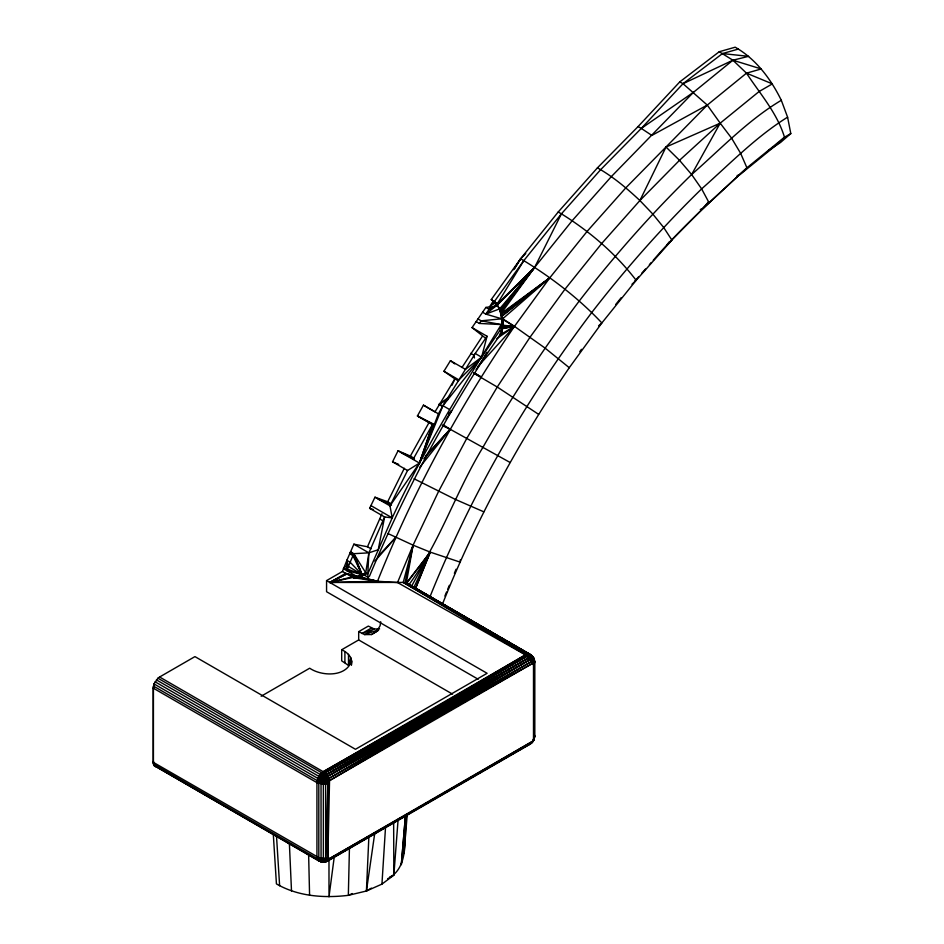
<?xml version="1.0" encoding="UTF-8"?>
<svg xmlns="http://www.w3.org/2000/svg" width="944" height="944" viewBox="0 0 944 944"><rect width="100%" height="100%" fill="white"/><g stroke="black" fill="none" stroke-linecap="round" stroke-linejoin="round"><path stroke-width="1.42" d="M533.218 740.875L329.539 858.592C328.536 861.978 324.004 862.32 321.066 861.86L321.031 778.965L323.355 776.617L530.186 659.526L533.218 662.688L533.502 664.765C537.207 660.47 531.024 651.325 525.643 654.747L325.007 772.747L323.355 774.422L323.355 862.167L327.887 860.963L530.186 744.167L533.926 740.061L534.693 736.32L534.693 662.157L533.926 658.416L532.062 655.832L406.321 583.121L403.218 582.424L329.775 582.46L345.646 573.338L359.652 577.114L364.738 574.872L329.775 582.46L346.672 573.881L353.386 577.704L377.517 581.256L397.53 582.531L527.307 655.95L530.186 659.526L531.838 663.809L533.502 664.765L533.502 738.928L532.794 741.807L528.852 744.58L532.074 742.621L533.926 740.061L534.693 736.32L534.422 734.939L534.174 738.857L531.189 743.164M404.079 582.92L525.643 654.747L321.668 772.747L317.762 778.458L316.936 782.635L316.936 856.798L317.762 860.019L323.355 862.167L325.007 861.211M534.422 660.776L534.41 737.665L532.074 742.621L326.553 861.376L323.355 862.037L318.812 860.952L154.025 765.49L153.199 762.268L153.199 688.105L154.014 683.928L157.931 678.217L159.607 677.001L325.007 772.747L327.887 776.322L327.887 860.963M491.258 299.555L496.426 303.201L491.258 299.555L520.604 258.786L558.211 211.987L597.446 167.831L638.085 126.567L679.81 81.857L719.245 51.731L735.187 47.2C756.026 59.071 770.894 79.084 781.313 100.288C747.908 120.195 720.744 149.046 691.633 174.522C651.195 213.969 613.765 256.367 579.215 301.065C543.921 347.722 511.754 396.669 482.821 447.515C455.822 491.918 439.939 542.304 409.165 584.419L530.162 654.298L532.829 656.694L532.794 659.396L531.212 661.661L329.539 780.605L327.875 783.485L325.621 861.848L531.838 741.795L531.212 743.211L329.539 858.592L323.355 860.574L317.16 858.58L153.424 764.05L153.447 761.135M154.014 683.928L154.002 686.843L154.014 683.928L318.824 778.953L323.355 784.181L327.875 783.485M154.025 765.49L154.061 762.551L154.025 765.49L320.122 861.376L321.066 861.86L317.16 858.58L318.824 857.636L323.355 858.332L327.863 857.648L329.539 858.592L325.621 861.848M321.668 861.223L323.355 862.037L318.812 860.952L318.812 776.322L155.076 681.792M153.424 764.05L153.424 686.064L317.16 780.594L318.824 778.953L321.031 778.965L320.122 774.41L156.385 679.881M487.21 352.572L483.682 358.862C439.149 427.726 400.929 500.556 369.458 576.277L368.018 577.268L367.771 573.952L365.729 572.784L361.989 574.554L346.708 568.831L346.873 560.323L353.882 544.181L367.487 546.765L371.075 548.83M318.812 776.322L327.887 776.322L329.539 780.605L327.863 857.648L323.332 861.648L321.031 861.388L323.355 860.574M349.433 848.278L348.336 895.337C324.028 898.287 297.974 896.422 276.427 883.891L273.288 834.048M325.692 858.167L325.621 776.582L326.553 774.41L527.307 655.95L529.454 655.431L531.46 656.469L534.174 659.585L534.693 662.157L531.201 655.278L409.165 584.419M442.146 604.903C475.292 521.312 518.48 441.875 569.279 367.712L545.018 348.053L514.456 326.376L503.105 325.527L501.76 332.477L476.118 369.588M352.348 893.555L348.336 895.337L366.425 891.006L368.868 836.762M351.298 664.611C353.08 657.708 347.486 652.316 341.693 649.743L341.693 660.847L348.501 665.414L350.731 657.461L350.743 664.387M374.792 832.962L366.425 891.006L381.942 884.115L385.541 826.956M398.12 819.333L393.849 875.171L381.942 884.115M387.618 878.77C411.041 866.793 402.887 835.015 406.899 813.964M405.377 816.43L401.318 864.728L405.542 815.038M403.914 853.541L407.289 814.129M460.33 559.733L459.988 562.093L430.252 552.134L406.663 583.286L528.852 653.909L531.46 656.469L531.838 663.809L329.539 780.605L321.043 781.325L317.16 780.594M738.397 49.053L722.455 53.572L683.019 83.697L641.283 128.419L600.655 169.672L561.42 213.84L523.802 260.638L494.455 301.407C502.751 309.762 502.078 321.467 501.76 332.477L499.73 334.141M351.144 664.682L351.522 660.824C346.507 677.273 321.656 676.435 309.691 668.21L261.169 696.235M334.377 855.96L328.996 896.8L328.984 860.102L323.355 862.167M382.509 523.601L382.91 520.805L379.7 518.952L381.954 513.784M380.703 621.73L380.125 625.683L376.691 631.465L371.393 634.557L364.644 634.592L358.685 631.654L358.685 639.938L452.554 694.135M368.018 577.268L363.641 574.743L365.729 572.784L368.88 552.854L384.621 516.97L392.208 517.878C423.16 450.489 462.607 387.689 501.264 324.583L503.081 325.751L514.456 326.376L549.809 277.796L587.026 231.492L625.837 187.821L707.28 105.079L746.492 73.172L761.253 68.947L732.91 60.215L719.245 51.731M153.199 688.105L316.936 782.635L323.355 784.181L327.898 778.953L531.838 663.809L533.218 662.688L534.174 659.585L532.829 656.694M679.81 81.857L683.019 83.697L732.91 60.215L746.492 73.172L772.357 83.874L759.106 91.521L720.201 123.168L679.503 160.315L639.89 200.541L601.635 243.576L564.949 289.242L530.068 337.15L497.252 387.028L466.69 438.535L438.582 491.399L413.094 545.16L406.321 583.121L527.295 654.027L529.454 655.431L528.852 657.614L327.887 776.322L531.212 661.661L328.913 778.446L530.186 659.526L531.189 657.897L532.794 659.396M388.114 533.608L413.094 545.16L404.976 582.802L527.295 654.027L527.307 655.95L325.007 772.747L321.668 772.747L157.931 678.217M353.882 544.181L368.88 552.854L367.771 573.952L392.208 517.878L389.978 505.866L419.455 463.079L438.429 413.814L442.937 405.696L481.605 357.186L499.754 330.73L501.264 324.583L481.18 320.818L477.971 318.978L472.047 327.603L485.924 338.459M472.047 327.603L487.045 336.265L481.605 357.186L458.926 379.901L442.937 405.696L419.455 463.079L407.548 470.478L389.978 505.866L374.98 497.205L369.623 508.309L384.621 516.97L378.225 549.738L368.88 552.854L353.776 553.68L350.578 551.827M533.926 658.416L531.201 655.278M415.714 588.254L430.252 552.134L413.094 545.16L403.218 582.424L527.295 654.027M407.548 470.478L392.551 461.817L398.049 450.784L419.455 463.079L432.895 423.762L417.413 415.962L423.431 405.153L438.582 413.932M419.455 463.079L432.895 423.762M478.183 679.255L326.565 591.723L326.565 580.607L342.436 571.486L346.873 560.323L350.082 562.164L361.989 574.554L357.457 576.819L352.088 576.961L329.775 582.46L346.861 573.987L377.517 581.256C413.26 491.435 459.881 406.121 514.456 326.376L502.692 318.789L499.647 308.877L485.782 314.104L482.585 312.252L477.971 318.978M349.728 553.786L352.938 555.627L346.672 570.601L361.989 574.554L353.776 553.68L353.422 554.494L361.989 574.554L346.767 565.468L343.474 568.748L357.457 576.819L364.738 574.872M415.608 588.006L430.252 552.134L406.321 583.121L531.212 655.23L531.85 656.646M397.53 582.531L413.094 545.16M430.016 596.679C470.69 495.175 525.796 399.654 591.77 312.511C625.542 268.851 662.086 227.398 701.628 188.871C729.523 164.256 755.861 136.88 787.591 117.174L781.313 100.288M444.895 596.018L446.559 592.006M447.68 589.327L449.356 585.315M454.371 573.268L456.046 569.256M367.487 546.765L379.7 518.952M361.576 575.12L360.537 577.445L353.386 577.704L359.652 577.114L377.517 581.256L329.775 582.46M451.94 385.317L454.89 378.886L443.928 371.24L450.43 360.691L465.439 369.352L481.605 357.186L475.221 353.504L458.926 379.901L443.928 371.24M414.074 587.015L430.252 552.134L411.596 586.165M569.279 367.712L601.859 322.954L636.15 280.309L671.892 240.083L663.644 227.433L652.764 214.017L639.89 200.541L666.027 147.028L720.201 123.168L731.553 138.119L740.615 153.306L746.928 167.808C714.832 197.721 681.887 226.926 653.248 260.296M374.98 497.205L387.677 501.783L404.303 468.307M478.03 366.355L514.456 326.376L503.069 325.314L502.928 319.815L501.358 313.113L534.658 267.353L561.42 213.84L558.211 211.987M486.986 352.301L481.039 362.083M361.375 574.849L359.699 577.681L357.328 577.409L377.517 581.256M423.431 405.153L434.983 411.855L454.89 378.886L458.489 380.963M398.049 450.784L410.369 456.07L429.154 422.346L417.413 415.962L432.411 424.623L413.047 459.445M669.461 241.699L666.783 245.062L708.92 202.464L701.628 188.871L691.633 174.522L720.201 123.168L707.28 105.079L683.019 83.697M514.539 268.721L520.604 258.786L525.761 253.558M598.602 325.774L601.859 322.954C578.979 298.634 552.24 278.067 523.802 260.638L496.733 304.7L489.11 309.29L485.782 314.104L501.783 318.812L514.456 326.376L496.933 338.542M461.946 367.523L482.325 336.383M446.087 419.348L451.562 410.758L448.813 413.826L451.562 410.758M513.56 269.736L520.604 258.786L523.802 260.638M482.585 312.252L485.9 307.437L489.11 309.29L493.7 302.41L496.733 304.7L534.658 267.353L572.194 220.66L611.358 176.587L693.51 92.276L732.91 60.215L748.604 56.333L722.455 53.572M485.9 307.437L489.417 306.918L493.216 301.348L493.228 304.192M475.221 353.504L487.045 336.265M476.177 321.585L479.387 323.438L481.18 320.818L501.783 318.812L503.069 325.314M533.926 737.417L534.693 736.32M362.142 575.179L360.537 577.445L362.449 575.274M579.746 351.675L581.469 349.315M362.307 575.085L360.537 577.445L362.366 575.156M325.692 784.016L327.721 781.325M485.782 314.104L497.146 305.183L500.686 311.272L534.658 267.353L497.146 305.183L489.11 309.29L496.792 304.9L534.658 267.353L500.804 311.579L502.928 319.815L503.081 325.751M419.832 467.115L450.158 429.249L510.055 462.454M615.748 304.452L621.164 297.714M534.658 267.353L500.155 309.785L499.647 308.877L534.658 267.353L496.957 305.018L489.11 309.29M700.295 209.509L702.82 208.471L708.413 201.957M374.839 561.208L395.796 537.384L378.438 555.922M634.887 280.982L638.758 276.627M641.649 273.359L645.519 269.005M649.389 264.65L651.325 262.479M423.856 458.749L450.158 429.249L442.948 424.599M425.402 456.141L450.158 429.249L442.37 425.614M318.824 778.953L321.066 776.593M346.873 560.323L347.876 564.37L346.767 565.468L347.368 568.854M702.82 208.471L746.928 167.808L784.488 137.222L790.801 133.588L787.591 117.174M318.824 783.473L323.332 778.953L327.898 778.953L329.539 780.605M631.984 284.25L636.15 280.309C615.795 253.665 589.811 231.528 561.42 213.84M530.186 744.167L531.212 743.211M327.721 859.512L325.68 861.376L323.332 861.648M502.692 318.789L549.809 277.796L501.217 313.526L502.137 316.134L549.809 277.796L501.748 313.951L501.217 313.526L502.055 315.721L549.809 277.796M790.801 133.588L780.582 142.438L768.487 150.438M318.824 860.503L321.043 860.326L323.355 858.332L325.621 860.326M443.09 406.18L439.338 404.02L450.111 396.279M638.085 126.567L641.283 128.419L693.51 92.276M499.435 335.25L514.456 326.376L503.058 326.199L501.264 324.583L479.387 323.438M371.393 634.557L378.544 630.332M533.053 740.58L533.926 740.061L533.502 738.928M429.485 801.432L432.022 799.957M159.607 677.001L194.936 656.611L355.463 749.288L487.104 673.296L326.565 580.607M358.685 631.654L368.325 626.084L374.202 628.987L379.582 628.928M371.535 627.937L361.882 633.507L374.202 628.987L364.644 634.592L378.214 629.86M341.693 649.743L358.685 639.938M327.887 776.322L530.186 659.526M366.425 891.006L371.417 888.127M527.307 655.95L323.344 771.531M325.007 772.747L531.46 656.469M707.28 105.079L651.879 135.417L641.283 128.419M439.338 404.02L448.317 399.241M389.837 876.952L393.849 875.171L393.648 822.448M737.111 175.537L739.848 174.687L776.877 144.574L784.488 137.222C777.16 113.02 760.121 93.916 746.492 73.172M359.027 577.28L359.652 577.114L357.328 577.409L359.452 577.327M363.641 574.743L366.319 574.105M321.031 778.965L323.332 778.953L325.621 781.325M325.68 778.965L320.122 774.41L326.553 774.41L528.852 657.614L531.189 657.897M532.074 661.071L533.926 661.06L534.41 663.502L533.218 662.688M343.474 568.748L346.708 568.831M155.076 766.422L156.385 766.847M369.623 508.309L373.494 509.559M483.788 511.813L455.256 499.364L414.086 478.785M392.551 461.817L398.746 464.413M390.851 504.651L378.178 499.057L391.524 505.064M414.51 459.079L401.247 452.636L414.345 459.091M473.794 373.258L497.252 387.028L538.611 414.333M346.672 573.881L342.436 571.486M474.077 372.927L481.145 376.986L474.148 372.738M597.446 167.831C613.069 176.658 626.863 188.304 639.89 200.541M492.473 302.434L494.609 303.673M489.417 306.918L491.553 308.157M470.702 353.339L473.912 355.192L474.466 357.977M442.937 405.696L449.32 409.377M439.09 404.492L442.689 406.557M429.154 422.346L432.753 424.411M410.369 456.07L413.968 458.147M387.677 501.783L391.276 503.86M370.827 505.536L392.208 517.878M350.401 552.252L353.611 554.104L361.989 574.554L352.938 555.627M350.224 552.641L353.422 554.494M153.199 762.268L318.824 857.636L321.043 860.326M450.43 360.691L454.748 363.888M499.754 330.73L501.76 332.477M317.762 860.019L318.812 860.952M493.7 302.41L494.715 303.343M666.027 147.028L679.503 160.315L691.633 174.522M321.668 772.747L323.355 774.422M325.621 776.582L327.898 778.953M532.062 655.832L533.195 657.626M353.776 553.68L365.729 572.784M528.852 653.909L529.454 655.431M533.053 657.874L533.926 661.06M347.876 564.37L348.371 566.353M499.647 308.877L501.783 318.812M276.498 835.9L279.625 885.743M289.407 844.089L291.507 891.006M308.617 854.143L309.585 895.325M351.522 660.824L351.522 664.989M348.501 654.31L348.501 665.414M344.902 651.596L344.902 662.7M514.456 326.376L502.751 328.583L501.264 324.583L502.763 328.217L514.456 326.376"/></g></svg>
